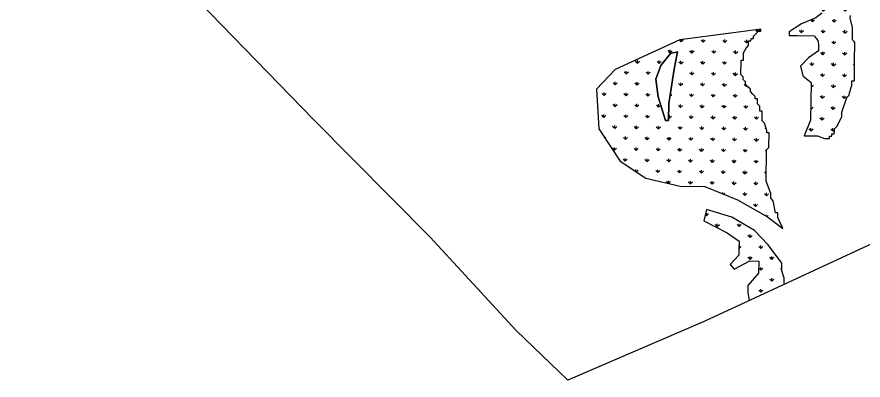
# Model space of a CAD drawing. Header units: metres. Extents: x 265309 to 267425, y 2141467 to 2144180.
# Drawn here: x 265309 to 266702, y 2141467 to 2142064 of the extents above; entities that cross this region are included whole.
import ezdxf

# ---------------------------------------------------------------- set-up
doc = ezdxf.new("R2010")
doc.units = ezdxf.units.M
doc.layers.add('MANGROOVES', color=112, linetype='Continuous')
doc.layers.add('village', color=3, linetype='Continuous')

msp = doc.modelspace()

# ---------------------------------------------------------------- hatches: boundary and pattern name
at = {"layer": 'MANGROOVES'}
h = msp.add_hatch(dxfattribs=at)
h.set_pattern_fill('GRASS', color=256, angle=-0.7333637)
h.paths.add_polyline_path([(266544.9, 2142345.3), (266533, 2142364.3), (266522, 2142372.1), (266518.5, 2142386.5), (266518.7, 2142402.6), (266527.8, 2142414.4), (266536.9, 2142425.3), (266527.8, 2142430.2), (266519.7, 2142427.1), (266505.9, 2142405.1), (266499.9, 2142383), (266502.3, 2142379.3), (266514, 2142363.3), (266529.5, 2142331.2), (266529.3, 2142311.3), (266533.1, 2142299.4), (266528.3, 2142231.8), (266532.1, 2142219.8), (266531.9, 2142207.9), (266547.5, 2142179.8), (266559.3, 2142167.7), (266565.5, 2142169.6), (266569.1, 2142171.3), (266570.7, 2142174.2), (266573.7, 2142179.7), (266567.9, 2142186.6), (266558.3, 2142201.8), (266550.6, 2142216.4), (266548.7, 2142257.7), (266553.2, 2142294.3), (266551.4, 2142332)])
h.paths.add_polyline_path([(266673.2, 2142369.2), (266673.3, 2142373.2), (266673.3, 2142377.1), (266673.4, 2142381.1), (266669.5, 2142389.1), (266669.6, 2142397.1), (266658.3, 2142448.9), (266654.4, 2142453), (266654.5, 2142457), (266654.6, 2142468.9), (266650.8, 2142480.9), (266650.8, 2142484.9), (266650.9, 2142488.8), (266636.3, 2142487.1), (266617.3, 2142476.3), (266617.1, 2142459.9), (266621.9, 2142445.2), (266635.6, 2142425.8), (266635.3, 2142407.2), (266630.9, 2142395.1), (266610.1, 2142387.9), (266598.8, 2142399.1), (266578.4, 2142423.3), (266571.3, 2142428.4), (266571, 2142404.8), (266570.9, 2142394.8), (266585.1, 2142385.7), (266584.9, 2142376.1), (266573, 2142367.7), (266558.9, 2142353.2), (266568.1, 2142342.8), (266589.5, 2142342.5), (266611.7, 2142346.1), (266622.6, 2142334.6), (266622.3, 2142309), (266612.8, 2142292.4), (266588.3, 2142304.4), (266561.6, 2142308.7), (266556.8, 2142302), (266576.7, 2142293.2), (266596.2, 2142282.6), (266614.6, 2142243.1), (266627.8, 2142207.2), (266631.2, 2142172.6), (266627, 2142146.6), (266626.7, 2142126.1), (266626.4, 2142106.1), (266626.3, 2142095.4), (266634.8, 2142085.6), (266634.6, 2142070.6), (266624.5, 2142062.6), (266601.1, 2142052.9), (266580.6, 2142039.9), (266580.5, 2142033.9), (266594.5, 2142033.7), (266621.6, 2142033.3), (266627.6, 2142025.4), (266628.9, 2142018.8), (266628.8, 2142008.8), (266612.5, 2141996.9), (266599.2, 2141983.5), (266603.2, 2141967.4), (266616.7, 2141956.2), (266615.9, 2141894.5), (266605.2, 2141868.7), (266607.1, 2141868.7), (266627, 2141868.4), (266638.9, 2141864.3), (266642.9, 2141864.3), (266646.9, 2141864.2), (266646.9, 2141868.2), (266650.9, 2141868.1), (266650.9, 2141872.1), (266654.9, 2141872.1), (266655, 2141876), (266655, 2141880), (266659.1, 2141883.9), (266667.2, 2141899.8), (266667.3, 2141903.7), (266667.3, 2141907.7), (266675.6, 2141931.5), (266679.6, 2141935.4), (266679.7, 2141939.4), (266683.8, 2141951.3), (266683.8, 2141955.2), (266683.9, 2141959.2), (266687.9, 2141959.2), (266687.9, 2141963.2), (266688, 2141971.1), (266688.1, 2141975.1), (266688.1, 2141979.1), (266688.2, 2141983), (266688.3, 2141991), (266688.3, 2141995), (266688.4, 2141999), (266688.6, 2142014.9), (266688.6, 2142018.8), (266688.7, 2142022.8), (266684.8, 2142026.9), (266685, 2142046.7), (266681.2, 2142062.7), (266681.3, 2142066.7), (266681.3, 2142070.7), (266681.4, 2142078.6), (266677.5, 2142078.7), (266677.5, 2142082.7), (266673.9, 2142110.5), (266673.9, 2142114.5), (266674, 2142118.5), (266674, 2142122.5), (266666.7, 2142170.3), (266666.8, 2142174.3), (266666.8, 2142178.3), (266663, 2142194.2), (266663.1, 2142198.2), (266663.1, 2142202.2), (266659.2, 2142206.2), (266655.4, 2142222.2), (266655.5, 2142226.2), (266655.5, 2142230.1), (266655.6, 2142234.1), (266655.6, 2142238.1), (266651.8, 2142246.1), (266651.8, 2142250.1), (266651.9, 2142254.1), (266651.9, 2142258), (266652, 2142262), (266652, 2142266), (266652.1, 2142270), (266648.1, 2142270), (266644.2, 2142274.1), (266644.2, 2142278), (266640.2, 2142278.1), (266640.3, 2142282.1), (266640.3, 2142286), (266640.4, 2142290), (266640.4, 2142294), (266640.5, 2142298), (266640.5, 2142302), (266640.6, 2142305.9), (266640.6, 2142309.9), (266640.7, 2142313.9), (266644.9, 2142329.8), (266649, 2142341.6), (266649.1, 2142345.6), (266649.1, 2142349.6), (266649.2, 2142353.6), (266653.1, 2142353.5), (266653.2, 2142357.5), (266653.2, 2142361.5), (266657.2, 2142361.4), (266661.2, 2142361.4), (266661.2, 2142365.4), (266665.2, 2142365.3), (266669.2, 2142365.3), (266673.2, 2142365.2)])
h = msp.add_hatch(dxfattribs=at)
h.set_pattern_fill('GRASS', color=256, angle=-0.7333637)
h.paths.add_polyline_path([(266532.2, 2141917.4), (266528.3, 2141921.4), (266528.3, 2141925.4), (266528.4, 2141929.4), (266524.4, 2141929.4), (266524.4, 2141933.4), (266520.5, 2141937.4), (266516.6, 2141941.5), (266516.6, 2141945.5), (266512.7, 2141949.5), (266508.8, 2141953.5), (266508.8, 2141957.5), (266504.9, 2141961.5), (266505, 2141965.5), (266501, 2141969.5), (266501.1, 2141973.5), (266501.1, 2141977.5), (266501.2, 2141981.5), (266501.2, 2141985.4), (266501.3, 2141989.4), (266501.3, 2141993.4), (266505.3, 2141993.3), (266505.4, 2141997.3), (266505.4, 2142001.3), (266505.5, 2142005.3), (266509.5, 2142013.2), (266513.6, 2142017.1), (266513.6, 2142021.1), (266513.7, 2142025.1), (266517.6, 2142025), (266517.7, 2142029), (266521.7, 2142028.9), (266521.7, 2142032.9), (266525.8, 2142036.8), (266529.8, 2142040.8), (266533.8, 2142040.7), (266533.8, 2142044.4), (266484.5, 2142037.9), (266400.6, 2142026.9), (266294, 2141977.7), (266263.1, 2141945.2), (266267.1, 2141880), (266302.1, 2141827), (266344.4, 2141798.8), (266401.3, 2141785.9), (266441.5, 2141785.4), (266495.6, 2141763.4), (266544.8, 2141735.5), (266570.3, 2141716.2), (266561.7, 2141734), (266561.7, 2141738), (266561.8, 2141742), (266557.8, 2141742), (266554.1, 2141761.9), (266550.1, 2141766), (266550.2, 2141770), (266550.2, 2141773.9), (266542.5, 2141793.9), (266542.6, 2141797.9), (266542.6, 2141801.9), (266542.7, 2141805.9), (266542.7, 2141809.8), (266542.8, 2141813.8), (266542.8, 2141817.8), (266542.9, 2141821.8), (266542.9, 2141825.7), (266543, 2141829.7), (266543.1, 2141837.7), (266543.1, 2141841.7), (266543.2, 2141845.6), (266547.2, 2141849.6), (266547.3, 2141853.5), (266547.3, 2141857.5), (266547.4, 2141861.5), (266547.4, 2141865.5), (266547.5, 2141869.5), (266547.5, 2141873.4), (266543.6, 2141873.5), (266543.6, 2141877.5), (266539.8, 2141889.5), (266535.9, 2141893.5), (266535.9, 2141897.5), (266536, 2141901.4), (266536, 2141905.4), (266536.1, 2141909.4), (266532.1, 2141909.4), (266532.1, 2141913.4)])
h.paths.add_polyline_path([(266381.8, 2141893.8), (266376.9, 2141893.9), (266364.9, 2141932.7), (266360.7, 2141962), (266369, 2141984.2), (266385.3, 2142003.9), (266396.9, 2142006.8), (266391.3, 2141978.3), (266382.2, 2141921.7)], flags=16)
h = msp.add_hatch(dxfattribs=at)
h.set_pattern_fill('GRASS', color=256)
h.paths.add_polyline_path([(266546.1, 2141689.2), (266523.6, 2141712.6), (266486.1, 2141735), (266444.5, 2141747.4), (266439.8, 2141728.7), (266478.2, 2141709.1), (266498.1, 2141695.1), (266497.9, 2141672.2), (266483.3, 2141657), (266489.7, 2141649.5), (266515.8, 2141662.8), (266530.5, 2141662.6), (266530.3, 2141642.5), (266512.5, 2141622.5), (266512.3, 2141611.3), (266514.7, 2141597.4), (266573.1, 2141624.5), (266572.2, 2141626.4), (266572.3, 2141634.4), (266568.5, 2141646.4), (266568.2, 2141659)])

# ---------------------------------------------------------------- linework, layer by layer
for points in [[(266634.6, 2142070.6), (266624.5, 2142062.6), (266601.1, 2142052.9), (266580.6, 2142039.9), (266580.5, 2142033.9), (266594.5, 2142033.7), (266621.6, 2142033.3), (266627.6, 2142025.4), (266628.9, 2142018.8), (266628.8, 2142008.8), (266612.5, 2141996.9), (266599.2, 2141983.5), (266603.2, 2141967.4), (266616.7, 2141956.2), (266615.9, 2141894.5), (266605.2, 2141868.7), (266607.1, 2141868.7), (266627, 2141868.4), (266638.9, 2141864.3), (266642.9, 2141864.3), (266646.9, 2141864.2), (266646.9, 2141868.2), (266650.9, 2141868.1), (266650.9, 2141872.1), (266654.9, 2141872.1), (266655, 2141876), (266655, 2141880), (266659.1, 2141883.9), (266667.2, 2141899.8), (266667.3, 2141903.7), (266667.3, 2141907.7), (266675.6, 2141931.5), (266679.6, 2141935.4), (266679.7, 2141939.4), (266683.8, 2141951.3), (266683.8, 2141955.2), (266683.9, 2141959.2), (266687.9, 2141959.2), (266687.9, 2141963.2), (266688, 2141971.1), (266688.1, 2141975.1), (266688.1, 2141979.1), (266688.2, 2141983), (266688.3, 2141991), (266688.3, 2141995), (266688.4, 2141999), (266688.6, 2142014.9), (266688.6, 2142018.8), (266688.7, 2142022.8), (266684.8, 2142026.9), (266685, 2142046.7), (266681.2, 2142062.7), (266681.3, 2142066.7)], [(266573.1, 2141624.5), (266572.2, 2141626.4), (266572.3, 2141634.4), (266568.5, 2141646.4), (266568.2, 2141659), (266546.1, 2141689.2), (266523.6, 2141712.6), (266486.1, 2141735), (266444.5, 2141747.4), (266439.8, 2141728.7), (266478.2, 2141709.1), (266498.1, 2141695.1), (266497.9, 2141672.2), (266483.3, 2141657), (266489.7, 2141649.5), (266515.8, 2141662.8), (266530.5, 2141662.6), (266530.3, 2141642.5), (266512.5, 2141622.5), (266512.3, 2141611.3), (266514.7, 2141597.4)]]:
    msp.add_lwpolyline(points, dxfattribs=at)
for points in [[(266528.3, 2141925.4), (266528.4, 2141929.4), (266524.4, 2141929.4), (266524.4, 2141933.4), (266520.5, 2141937.4), (266516.6, 2141941.5), (266516.6, 2141945.5), (266512.7, 2141949.5), (266508.8, 2141953.5), (266508.8, 2141957.5), (266504.9, 2141961.5), (266505, 2141965.5), (266501, 2141969.5), (266501.3, 2141993.4), (266505.3, 2141993.3), (266505.5, 2142005.3), (266509.5, 2142013.2), (266513.6, 2142017.1), (266513.7, 2142025.1), (266517.6, 2142025), (266517.7, 2142029), (266521.7, 2142028.9), (266521.7, 2142032.9), (266525.8, 2142036.8), (266529.8, 2142040.8), (266533.8, 2142040.7), (266533.8, 2142044.4), (266484.5, 2142037.9), (266400.6, 2142026.9), (266294, 2141977.7), (266263.1, 2141945.2), (266267.1, 2141880), (266302.1, 2141827), (266344.4, 2141798.8), (266401.3, 2141785.9), (266441.5, 2141785.4), (266495.6, 2141763.4), (266544.8, 2141735.5), (266570.3, 2141716.2), (266561.7, 2141734), (266561.8, 2141742), (266557.8, 2141742), (266554.1, 2141761.9), (266550.1, 2141766), (266550.2, 2141773.9), (266542.5, 2141793.9), (266543.2, 2141845.6), (266547.2, 2141849.6), (266547.5, 2141873.4), (266543.6, 2141873.5), (266543.6, 2141877.5), (266539.8, 2141889.5), (266535.9, 2141893.5), (266536.1, 2141909.4), (266532.1, 2141909.4), (266532.2, 2141917.4), (266528.3, 2141921.4)], [(266385.3, 2142003.9), (266369, 2141984.2), (266360.7, 2141962), (266364.9, 2141932.7), (266376.9, 2141893.9), (266381.8, 2141893.8), (266382.2, 2141921.7), (266391.3, 2141978.3), (266396.9, 2142006.8)], [(266382.2, 2141921.7), (266381.8, 2141893.8), (266376.9, 2141893.9), (266364.9, 2141932.7), (266360.7, 2141962), (266369, 2141984.2), (266385.3, 2142003.9), (266396.9, 2142006.8), (266391.3, 2141978.3)]]:
    msp.add_lwpolyline(points, close=True, dxfattribs=at)
at = {"layer": 'village'}
msp.add_polyline3d([(266914.1, 2141782.5, 0), (266441.4, 2141563.5, 0), (266216.1, 2141466.7, 0), (266131, 2141548.2, 0), (265989.1, 2141701.7, 0), (265797.2, 2141895.7, 0), (265552, 2142148.2, 0), (265453.3, 2142244.1, 0), (265359.1, 2142312.4, 0), (265308.7, 2142359.4, 0), (265524.9, 2142465.3, 0), (265601.7, 2142542.6, 0), (265779.3, 2142712.7, 0), (265678.1, 2142866, 0), (265829, 2142870.9, 0), (265824.6, 2142939.8, 0), (265554.3, 2143525.2, 0)], dxfattribs=at)

doc.saveas('drawing.dxf')
